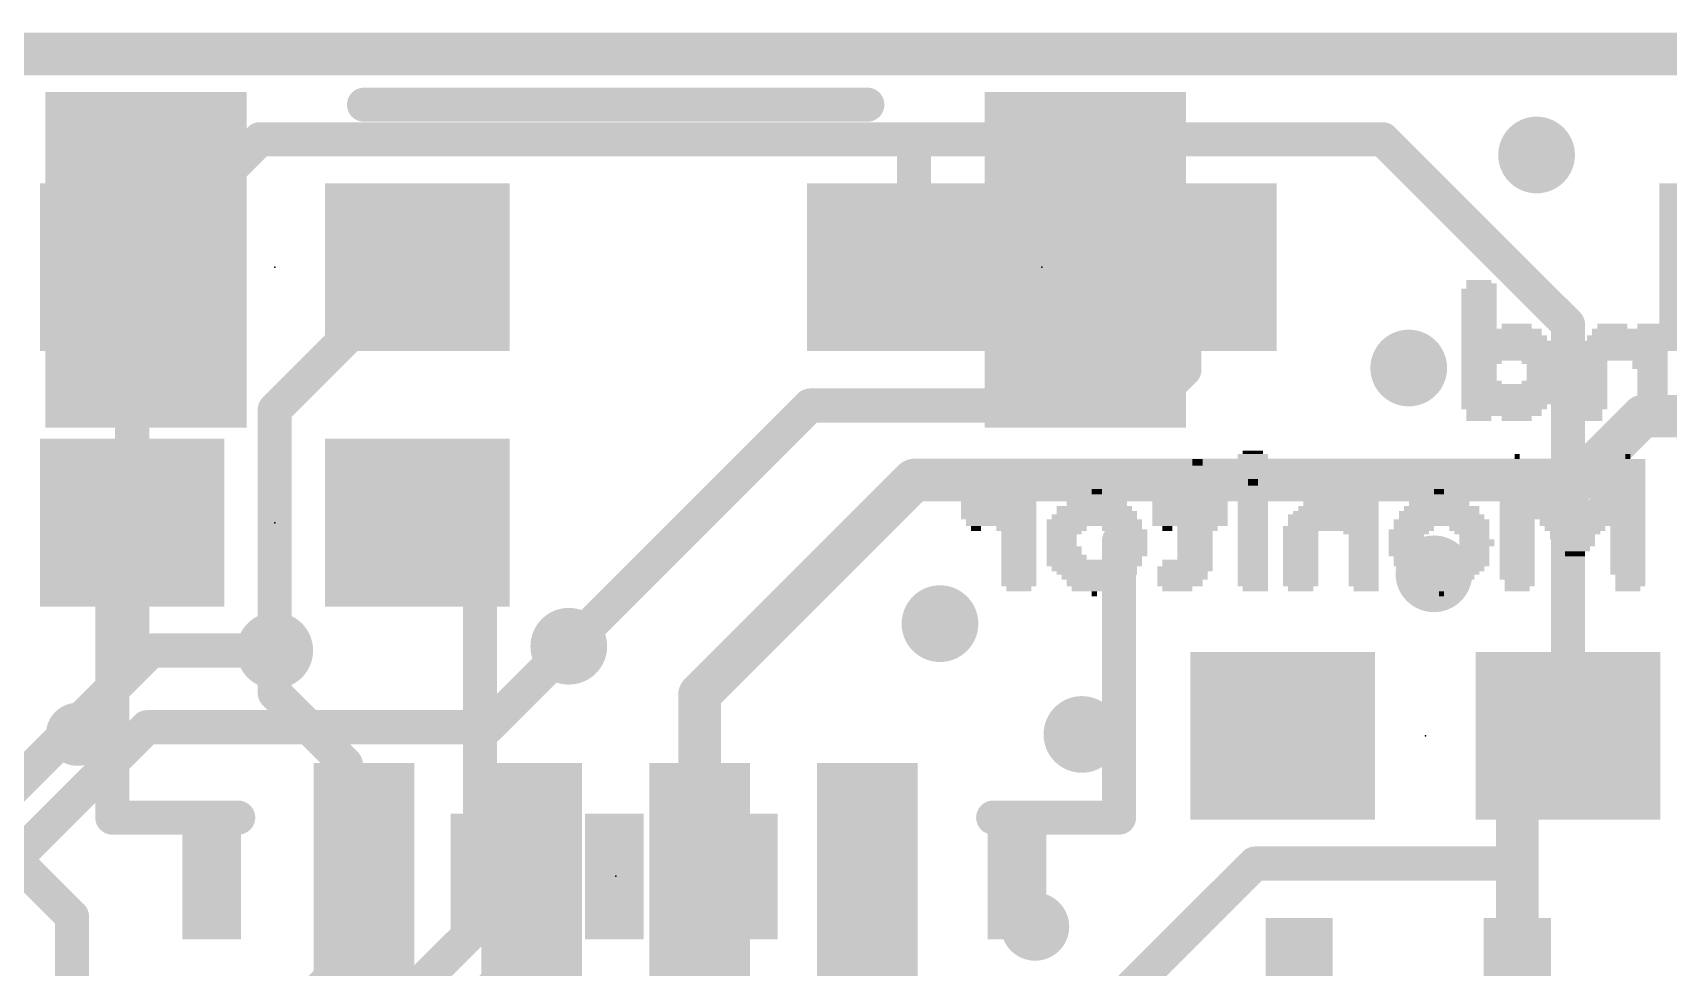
# Model space of a CAD drawing. Extents: x -25 to 77, y -62 to 26.
# Drawn here: x 9.23 to 18.97, y 7.26 to 12.83 of the extents above; entities that cross this region are included whole.
import ezdxf

# ---------------------------------------------------------------- set-up
doc = ezdxf.new("R2010")
doc.units = 0
for name, color, linetype in [('1', 12, 'CONTINUOUS'), ('16', 53, 'CONTINUOUS'), ('18', 110, 'CONTINUOUS'), ('20', 53, 'CONTINUOUS'), ('21', 41, 'CONTINUOUS'), ('22', 40, 'CONTINUOUS'), ('23', 53, 'CONTINUOUS'), ('24', 53, 'CONTINUOUS')]:
    doc.layers.add(name, color=color, linetype=linetype)

# ---------------------------------------------------------------- blocks, each defined once
blk = doc.blocks.new('RECT')
blk.add_solid([(-0.5, -0.5), (0.5, -0.5), (-0.5, 0.5), (0.5, 0.5)])
blk = doc.blocks.new('ROUNDV')
at = {"const_width": 0.5}
blk.add_lwpolyline([(0, -0.25, 1), (0, 0.25, 1), (0, -0.25)], format="xyb", dxfattribs=at)

msp = doc.modelspace()

# ---------------------------------------------------------------- linework, layer by layer
at = {"layer": '1'}
for points, const_width in [([(25.4, 12.7), (0, 12.7)], 0.254), ([(18.4404, 10.16), (18.8214, 10.541)], 0.254), ([(18.8214, 10.541), (20.2438, 10.541)], 0.254), ([(13.2, 8.882), (14.478, 10.16)], 0.254), ([(14.478, 10.16), (18.4404, 10.16)], 0.254), ([(11.938, 8.6868), (12.4206, 9.1694)], 0.2032), ([(7.706, 6.9186), (9.9314, 9.144)], 0.2032), ([(9.9314, 9.144), (10.668, 9.144)], 0.2032), ([(13.2, 7.7978), (13.2, 8.882)], 0.254), ([(9.1186, 7.8994), (9.906, 8.6868)], 0.2032), ([(9.906, 8.6868), (11.938, 8.6868)], 0.2032), ([(9.459, 7.559), (9.1186, 7.8994)], 0.2032), ([(11.2, 7.7978), (11.2, 7.39)], 0.2032), ([(12.2, 7.7978), (12.2, 7.374)], 0.2032), ([(13.2, 7.7978), (13.2, 7.0278)], 0.254), ([(9.459, 6.289), (9.459, 7.559)], 0.2032), ([(11.2, 7.39), (8.89, 5.08)], 0.2032), ([(12.2, 7.374), (11.7348, 6.9088)], 0.2032)]:
    msp.add_lwpolyline(points, dxfattribs=dict(at, const_width=const_width))
for points, const_width in [([(18.8214, 10.6045, 1), (18.8214, 10.4775)], 0.127), ([(18.8663, 10.4961, 1), (18.7765, 10.5859)], 0.127), ([(14.478, 10.2235, 1), (14.478, 10.0965)], 0.127), ([(14.5229, 10.1151, 1), (14.4331, 10.2049)], 0.127), ([(18.3955, 10.2049, 1), (18.4853, 10.1151)], 0.127), ([(18.4404, 10.0965, 1), (18.4404, 10.2235)], 0.127), ([(12.4565, 9.1335, 1), (12.3847, 9.2053)], 0.1016), ([(9.9314, 9.1948, 1), (9.9314, 9.0932)], 0.1016), ([(9.9673, 9.1081, 1), (9.8955, 9.1799)], 0.1016), ([(10.668, 9.0932, 1), (10.668, 9.1948)], 0.1016), ([(13.2635, 8.882, 1), (13.1365, 8.882)], 0.127), ([(13.1551, 8.9269, 1), (13.2449, 8.8371)], 0.127), ([(9.906, 8.7376, 1), (9.906, 8.636)], 0.1016), ([(9.9419, 8.6509, 1), (9.8701, 8.7227)], 0.1016), ([(11.938, 8.636, 1), (11.938, 8.7376)], 0.1016), ([(11.9021, 8.7227, 1), (11.9739, 8.6509)], 0.1016), ([(11.2508, 7.7978, 1), (11.1492, 7.7978)], 0.1016), ([(12.2508, 7.7978, 1), (12.1492, 7.7978)], 0.1016), ([(13.2635, 7.7978, 1), (13.1365, 7.7978)], 0.127), ([(13.1365, 7.7978, 1), (13.2635, 7.7978)], 0.127), ([(9.5098, 7.559, 1), (9.4082, 7.559)], 0.1016), ([(9.423, 7.5231, 1), (9.4949, 7.595)], 0.1016), ([(11.1492, 7.39, 1), (11.2508, 7.39)], 0.1016), ([(11.2359, 7.3541, 1), (11.1641, 7.4259)], 0.1016), ([(12.1492, 7.374, 1), (12.2508, 7.374)], 0.1016), ([(12.2359, 7.3381, 1), (12.1641, 7.4099)], 0.1016)]:
    msp.add_lwpolyline(points, format="xyb", dxfattribs=dict(at, const_width=const_width))
at = {"layer": '16'}
for points, const_width in [([(25.4, 12.7), (0, 12.7)], 0.254), ([(10.58, 12.192), (9.818, 11.43)], 0.2032), ([(10.58, 12.192), (14.478, 12.192)], 0.2032), ([(14.478, 12.192), (17.272, 12.192)], 0.2032), ([(14.478, 11.518), (14.478, 12.192)], 0.2032), ([(17.272, 12.192), (18.376, 11.088)], 0.2032), ([(14.39, 11.43), (14.478, 11.518)], 0.2032), ([(9.818, 9.906), (9.818, 11.43)], 0.2032), ([(11.518, 11.43), (10.668, 10.58)], 0.2032), ([(16.09, 11.43), (16.09, 10.8179)], 0.2032), ([(18.376, 11.088), (18.376, 8.636)], 0.2032), ([(16.09, 10.8179), (15.8766, 10.6045)], 0.2032), ([(10.668, 10.58), (10.668, 9.144)], 0.2032), ([(13.8582, 10.6045), (12.4231, 9.1694)], 0.2032), ([(15.8766, 10.6045), (13.8582, 10.6045)], 0.2032), ([(9.818, 9.906), (9.818, 9.0399)], 0.2032), ([(11.518, 9.906), (11.8912, 9.5328)], 0.2032), ([(11.8912, 9.5328), (11.8912, 7.7965)], 0.2032), ([(12.4206, 9.1694), (12.4231, 9.1694)], 0.2032), ([(10.668, 9.144), (10.668, 8.89)], 0.2032), ([(9.818, 9.0399), (7.8901, 7.112)], 0.2032), ([(10.668, 8.89), (11.0912, 8.4668)], 0.2032), ([(18.0744, 8.3344), (18.376, 8.636)], 0.254), ([(11.0912, 8.4668), (11.0912, 7.7965)], 0.2032), ([(18.0744, 7.874), (18.0744, 8.3344)], 0.254), ([(18.0744, 7.175), (18.0744, 7.874)], 0.254), ([(11.8912, 7.5148), (11.8912, 7.7965)], 0.2032), ([(14.7041, 6.0681), (16.51, 7.874)], 0.2032), ([(18.0744, 7.874), (16.51, 7.874)], 0.2032), ([(11.8912, 7.5148), (11.43, 7.0536)], 0.2032)]:
    msp.add_lwpolyline(points, dxfattribs=dict(at, const_width=const_width))
for points, const_width in [([(10.58, 12.2428, 1), (10.58, 12.1412)], 0.1016), ([(10.6159, 12.1561, 1), (10.5441, 12.2279)], 0.1016), ([(14.478, 12.2428, 1), (14.478, 12.1412)], 0.1016), ([(14.5288, 12.192, 1), (14.4272, 12.192)], 0.1016), ([(14.478, 12.1412, 1), (14.478, 12.2428)], 0.1016), ([(17.3079, 12.2279, 1), (17.2361, 12.1561)], 0.1016), ([(17.272, 12.1412, 1), (17.272, 12.2428)], 0.1016), ([(14.5139, 11.4821, 1), (14.4421, 11.5539)], 0.1016), ([(9.8688, 11.43, 1), (9.7672, 11.43)], 0.1016), ([(9.7821, 11.4659, 1), (9.8539, 11.3941)], 0.1016), ([(11.5539, 11.3941, 1), (11.4821, 11.4659)], 0.1016), ([(14.3541, 11.4659, 1), (14.4259, 11.3941)], 0.1016), ([(14.4272, 11.518, 1), (14.5288, 11.518)], 0.1016), ([(16.1408, 11.43, 1), (16.0392, 11.43)], 0.1016), ([(18.4268, 11.088, 1), (18.3252, 11.088)], 0.1016), ([(18.3401, 11.0521, 1), (18.4119, 11.1239)], 0.1016), ([(16.1259, 10.7819, 1), (16.0541, 10.8538)], 0.1016), ([(16.0392, 10.8179, 1), (16.1408, 10.8179)], 0.1016), ([(10.7188, 10.58, 1), (10.6172, 10.58)], 0.1016), ([(10.6321, 10.6159, 1), (10.7039, 10.5441)], 0.1016), ([(13.8582, 10.6553, 1), (13.8582, 10.5537)], 0.1016), ([(13.8942, 10.5686, 1), (13.8223, 10.6404)], 0.1016), ([(15.8407, 10.6404, 1), (15.9126, 10.5686)], 0.1016), ([(15.8766, 10.5537, 1), (15.8766, 10.6553)], 0.1016), ([(9.8688, 9.906, 1), (9.7672, 9.906)], 0.1016), ([(9.7672, 9.906, 1), (9.8688, 9.906)], 0.1016), ([(11.5539, 9.9419, 1), (11.4821, 9.8701)], 0.1016), ([(11.942, 9.5328, 1), (11.8404, 9.5328)], 0.1016), ([(11.8553, 9.4969, 1), (11.9271, 9.5687)], 0.1016), ([(12.4206, 9.2202, 1), (12.4206, 9.1186)], 0.1016), ([(12.4231, 9.1186, 1), (12.4231, 9.2202)], 0.1016), ([(10.7188, 9.144, 1), (10.6172, 9.144)], 0.1016), ([(10.6172, 9.144, 1), (10.7188, 9.144)], 0.1016), ([(12.3872, 9.2053, 1), (12.4591, 9.1335)], 0.1016), ([(9.7672, 9.0399, 1), (9.8688, 9.0399)], 0.1016), ([(9.8539, 9.0039, 1), (9.7821, 9.0758)], 0.1016), ([(10.7039, 8.9259, 1), (10.6321, 8.8541)], 0.1016), ([(10.6172, 8.89, 1), (10.7188, 8.89)], 0.1016), ([(18.4209, 8.5911, 1), (18.3311, 8.6809)], 0.127), ([(18.3252, 8.636, 1), (18.4268, 8.636)], 0.1016), ([(11.142, 8.4668, 1), (11.0404, 8.4668)], 0.1016), ([(11.0553, 8.4309, 1), (11.1271, 8.5027)], 0.1016), ([(18.1379, 8.3344, 1), (18.0109, 8.3344)], 0.127), ([(18.0295, 8.3793, 1), (18.1193, 8.2895)], 0.127), ([(18.1379, 7.874, 1), (18.0109, 7.874)], 0.127), ([(11.942, 7.7965, 1), (11.8404, 7.7965)], 0.1016), ([(16.51, 7.9248, 1), (16.51, 7.8232)], 0.1016), ([(16.5459, 7.8381, 1), (16.4741, 7.9099)], 0.1016), ([(18.0109, 7.874, 1), (18.1379, 7.874)], 0.127), ([(18.0744, 7.8232, 1), (18.0744, 7.9248)], 0.1016), ([(11.0404, 7.7965, 1), (11.142, 7.7965)], 0.1016), ([(11.8404, 7.7965, 1), (11.942, 7.7965)], 0.1016), ([(11.9271, 7.4788, 1), (11.8553, 7.5507)], 0.1016), ([(11.8404, 7.5148, 1), (11.942, 7.5148)], 0.1016)]:
    msp.add_lwpolyline(points, format="xyb", dxfattribs=dict(at, const_width=const_width))
at = {"layer": '20', "const_width": 0.2032}
msp.add_lwpolyline([(0, 12.7), (25.4, 12.7)], dxfattribs=at)
at = {"layer": '21', "const_width": 0.2032}
for points in [[(14.2, 12.3978), (11.2, 12.3978)], [(9.7, 8.1478), (9.7, 9.7978)], [(15.7, 9.7978), (15.7, 8.1478)], [(10.45, 8.1478), (9.7, 8.1478)], [(15.7, 8.1478), (14.95, 8.1478)]]:
    msp.add_lwpolyline(points, dxfattribs=at)
at = {"layer": '21'}
for points, const_width in [([(11.2, 12.4486, 1), (11.2, 12.347)], 0.1016), ([(14.2, 12.347, 1), (14.2, 12.4486)], 0.1016), ([(9.7508, 9.7978, 1), (9.6492, 9.7978)], 0.1016), ([(15.7508, 9.7978, 1), (15.6492, 9.7978)], 0.1016), ([(9.7, 8.1986, 1), (9.7, 8.097)], 0.1016), ([(9.6492, 8.1478, 1), (9.7508, 8.1478)], 0.1016), ([(10.45, 8.097, 1), (10.45, 8.1986)], 0.1016), ([(14.95, 8.1986, 1), (14.95, 8.097)], 0.1016), ([(15.6492, 8.1478, 1), (15.7508, 8.1478)], 0.1016), ([(15.7, 8.097, 1), (15.7, 8.1986)], 0.1016), ([(15.2, 7.3962, 1), (15.2, 7.5994, 1), (15.2, 7.3962)], 0.2032)]:
    msp.add_lwpolyline(points, format="xyb", dxfattribs=dict(at, const_width=const_width))
at = {"layer": '22', "const_width": 0.188}
msp.add_lwpolyline([(9.4922, 8.5505, 1), (9.4922, 8.7385, 1), (9.4922, 8.5505)], format="xyb", dxfattribs=at)
at = {"layer": '23'}
msp.add_point((12.7, 7.7978), dxfattribs=at)
at = {"layer": '24'}
for p in [(10.668, 11.43), (15.24, 11.43), (10.668, 9.906), (17.526, 8.636)]:
    msp.add_point(p, dxfattribs=at)

# ---------------------------------------------------------------- block references
at = {"layer": '1', "rotation": 180}
for p, xscale, yscale in [((9.9, 11.4728), 1.2, 2), ((15.5, 11.4728), 1.2, 2), ((11.2, 7.7978), 0.6, 1.35), ((12.2, 7.7978), 0.6, 1.35), ((13.2, 7.7978), 0.6, 1.35), ((14.2, 7.7978), 0.6, 1.35)]:
    msp.add_blockref('RECT', p, dxfattribs=dict(at, xscale=xscale, yscale=yscale))
at = {"layer": '1', "xscale": 1.1, "rotation": 180}
msp.add_blockref('RECT', (19.47, 11.43), dxfattribs=at)
at = {"layer": '16', "xscale": 1.1, "rotation": 180}
for p in [(9.818, 11.43), (11.518, 11.43), (14.39, 11.43), (16.09, 11.43), (9.818, 9.906), (11.518, 9.906), (16.676, 8.636), (18.376, 8.636)]:
    msp.add_blockref('RECT', p, dxfattribs=at)
at = {"layer": '16'}
for p, xscale, yscale, rotation in [((10.2912, 7.7965), 0.75, 0.35, 270), ((11.0912, 7.7965), 0.75, 0.35, 270), ((11.8912, 7.7965), 0.75, 0.35, 270), ((12.6912, 7.7965), 0.75, 0.35, 270), ((13.4912, 7.7965), 0.75, 0.35, 270), ((14.2912, 7.7965), 0.75, 0.35, 270), ((15.0912, 7.7965), 0.75, 0.35, 270), ((16.7744, 7.175), 0.4, 0.75, 180), ((18.0744, 7.175), 0.4, 0.75, 180)]:
    msp.add_blockref('RECT', p, dxfattribs=dict(at, xscale=xscale, yscale=yscale, rotation=rotation))
at = {"layer": '18', "xscale": 0.4572, "yscale": 0.4572}
for p in [(18.1889, 12.098), (18.1889, 12.098), (17.4269, 10.828), (17.4269, 10.828), (17.5768, 9.6012), (17.5768, 9.6012), (14.6329, 9.304), (14.6329, 9.304), (10.668, 9.144), (10.668, 9.144), (12.4206, 9.1694), (12.4206, 9.1694), (15.4788, 8.6436), (15.4788, 8.6436)]:
    msp.add_blockref('ROUNDV', p, dxfattribs=at)
at = {"layer": '22', "rotation": 180}
for p, xscale, yscale in [((17.845, 11.342), 0.15, 0.02), ((17.86, 11.317), 0.18, 0.03), ((17.845, 11.282), 0.21, 0.04), ((17.845, 11.247), 0.21, 0.03), ((17.845, 11.227), 0.21, 0.03), ((17.845, 11.197), 0.21, 0.03), ((17.845, 11.162), 0.21, 0.04), ((17.845, 11.127), 0.21, 0.03), ((17.845, 11.107), 0.21, 0.03), ((17.845, 11.077), 0.21, 0.03), ((17.98, 11.042), 0.48, 0.04), ((17.995, 11.007), 0.51, 0.03), ((18.07, 11.077), 0.18, 0.03), ((18.73, 11.007), 0.48, 0.03), ((18.745, 11.042), 0.45, 0.04), ((18.64, 11.077), 0.18, 0.03), ((18.865, 11.077), 0.15, 0.03), ((18.01, 10.977), 0.54, 0.03), ((18.01, 10.957), 0.54, 0.03), ((18.025, 10.922), 0.57, 0.04), ((18.7, 10.957), 0.54, 0.03), ((18.7, 10.922), 0.54, 0.04), ((18.715, 10.977), 0.51, 0.03), ((18.025, 10.887), 0.57, 0.03), ((17.86, 10.867), 0.24, 0.03), ((17.845, 10.837), 0.21, 0.03), ((17.845, 10.802), 0.21, 0.04), ((18.22, 10.867), 0.24, 0.03), ((18.235, 10.837), 0.21, 0.03), ((18.235, 10.802), 0.21, 0.04), ((18.685, 10.887), 0.57, 0.03), ((18.505, 10.867), 0.21, 0.03), ((18.505, 10.837), 0.21, 0.03), ((18.505, 10.802), 0.21, 0.04), ((18.865, 10.867), 0.21, 0.03), ((18.865, 10.837), 0.21, 0.03), ((18.88, 10.802), 0.18, 0.04), ((17.845, 10.767), 0.21, 0.03), ((17.86, 10.737), 0.24, 0.03), ((18.025, 10.717), 0.57, 0.03), ((18.22, 10.737), 0.24, 0.03), ((18.235, 10.767), 0.21, 0.03), ((18.505, 10.767), 0.21, 0.03), ((18.505, 10.737), 0.21, 0.03), ((18.505, 10.717), 0.21, 0.03), ((18.88, 10.767), 0.18, 0.03), ((18.88, 10.737), 0.18, 0.03), ((18.88, 10.717), 0.18, 0.03), ((18.025, 10.682), 0.57, 0.04), ((18.01, 10.647), 0.54, 0.03), ((18.01, 10.627), 0.54, 0.03), ((18.505, 10.682), 0.21, 0.04), ((18.505, 10.647), 0.21, 0.03), ((18.505, 10.627), 0.21, 0.03), ((18.88, 10.682), 0.18, 0.04), ((18.88, 10.647), 0.18, 0.03), ((18.88, 10.627), 0.18, 0.03), ((17.995, 10.597), 0.51, 0.03), ((17.995, 10.562), 0.45, 0.04), ((17.845, 10.527), 0.15, 0.03), ((18.07, 10.527), 0.18, 0.03), ((18.505, 10.597), 0.21, 0.03), ((18.49, 10.562), 0.18, 0.04), ((18.505, 10.527), 0.15, 0.03), ((18.88, 10.597), 0.18, 0.03), ((18.88, 10.562), 0.18, 0.04), ((18.865, 10.527), 0.15, 0.03), ((16.498, 10.326), 0.12, 0.02), ((16.168, 10.231), 0.18, 0.03), ((16.168, 10.266), 0.06, 0.04), ((16.498, 10.301), 0.18, 0.03), ((16.498, 10.266), 0.18, 0.04), ((16.498, 10.231), 0.18, 0.03), ((18.088, 10.266), 0.18, 0.04), ((18.103, 10.231), 0.21, 0.03), ((18.073, 10.301), 0.03, 0.03), ((18.733, 10.231), 0.21, 0.03), ((18.748, 10.266), 0.18, 0.04), ((18.733, 10.301), 0.03, 0.03), ((16.153, 10.211), 0.21, 0.03), ((16.153, 10.181), 0.21, 0.03), ((16.153, 10.146), 0.21, 0.04), ((16.498, 10.211), 0.18, 0.03), ((16.498, 10.181), 0.18, 0.03), ((16.498, 10.146), 0.06, 0.04), ((18.088, 10.211), 0.24, 0.03), ((18.103, 10.181), 0.27, 0.03), ((18.118, 10.146), 0.3, 0.04), ((18.703, 10.146), 0.27, 0.04), ((18.718, 10.211), 0.24, 0.03), ((18.718, 10.181), 0.24, 0.03), ((14.983, 10.026), 0.45, 0.04), ((14.878, 10.061), 0.18, 0.03), ((15.103, 10.061), 0.15, 0.03), ((15.568, 10.026), 0.36, 0.04), ((15.553, 10.061), 0.27, 0.03), ((15.568, 10.091), 0.06, 0.03), ((16.123, 10.026), 0.45, 0.04), ((16.123, 10.061), 0.39, 0.03), ((16.153, 10.111), 0.21, 0.03), ((16.153, 10.091), 0.21, 0.03), ((16.498, 10.026), 0.18, 0.04), ((16.513, 10.061), 0.15, 0.03), ((17.023, 10.026), 0.45, 0.04), ((16.933, 10.061), 0.15, 0.03), ((17.173, 10.061), 0.15, 0.03), ((17.608, 10.026), 0.36, 0.04), ((17.623, 10.061), 0.27, 0.03), ((17.608, 10.091), 0.06, 0.03), ((18.133, 10.111), 0.33, 0.03), ((18.133, 10.091), 0.33, 0.03), ((18.148, 10.061), 0.36, 0.03), ((18.163, 10.026), 0.39, 0.04), ((18.658, 10.026), 0.36, 0.04), ((18.673, 10.091), 0.33, 0.03), ((18.673, 10.061), 0.33, 0.03), ((18.688, 10.111), 0.3, 0.03), ((14.983, 9.991), 0.45, 0.03), ((14.983, 9.961), 0.45, 0.03), ((14.983, 9.941), 0.45, 0.03), ((15.553, 9.941), 0.51, 0.03), ((15.553, 9.991), 0.45, 0.03), ((15.568, 9.961), 0.48, 0.03), ((16.123, 9.991), 0.45, 0.03), ((16.123, 9.961), 0.45, 0.03), ((16.123, 9.941), 0.45, 0.03), ((16.498, 9.991), 0.18, 0.03), ((16.498, 9.961), 0.18, 0.03), ((16.498, 9.941), 0.18, 0.03), ((16.978, 9.941), 0.54, 0.03), ((16.993, 9.961), 0.51, 0.03), ((17.008, 9.991), 0.48, 0.03), ((17.608, 9.961), 0.48, 0.03), ((17.623, 9.941), 0.51, 0.03), ((17.623, 9.991), 0.45, 0.03), ((18.178, 9.991), 0.42, 0.03), ((18.178, 9.961), 0.42, 0.03), ((18.403, 9.941), 0.87, 0.03), ((18.628, 9.961), 0.42, 0.03), ((18.643, 9.991), 0.39, 0.03), ((14.998, 9.906), 0.42, 0.04), ((14.848, 9.871), 0.06, 0.03), ((15.088, 9.871), 0.24, 0.03), ((15.103, 9.851), 0.21, 0.03), ((15.553, 9.906), 0.57, 0.04), ((15.388, 9.871), 0.24, 0.03), ((15.373, 9.851), 0.21, 0.03), ((15.718, 9.871), 0.24, 0.03), ((15.748, 9.851), 0.24, 0.03), ((16.123, 9.906), 0.45, 0.04), ((15.988, 9.871), 0.06, 0.03), ((16.168, 9.871), 0.24, 0.03), ((16.153, 9.851), 0.21, 0.03), ((16.498, 9.906), 0.18, 0.04), ((16.498, 9.871), 0.18, 0.03), ((16.498, 9.851), 0.18, 0.03), ((16.963, 9.871), 0.57, 0.03), ((16.783, 9.851), 0.21, 0.03), ((16.978, 9.906), 0.54, 0.04), ((17.143, 9.851), 0.21, 0.03), ((17.428, 9.851), 0.24, 0.03), ((17.623, 9.906), 0.57, 0.04), ((17.458, 9.871), 0.24, 0.03), ((17.788, 9.871), 0.24, 0.03), ((17.803, 9.851), 0.21, 0.03), ((18.073, 9.906), 0.21, 0.04), ((18.073, 9.871), 0.21, 0.03), ((18.073, 9.851), 0.21, 0.03), ((18.523, 9.906), 0.63, 0.04), ((18.418, 9.871), 0.36, 0.03), ((18.418, 9.851), 0.3, 0.03), ((18.733, 9.871), 0.21, 0.03), ((18.733, 9.851), 0.21, 0.03), ((15.103, 9.821), 0.21, 0.03), ((15.103, 9.786), 0.21, 0.04), ((15.103, 9.751), 0.21, 0.03), ((15.358, 9.821), 0.18, 0.03), ((15.358, 9.786), 0.18, 0.04), ((15.373, 9.751), 0.21, 0.03), ((15.763, 9.821), 0.21, 0.03), ((15.763, 9.786), 0.21, 0.04), ((15.763, 9.751), 0.21, 0.03), ((16.153, 9.821), 0.21, 0.03), ((16.153, 9.786), 0.21, 0.04), ((16.153, 9.751), 0.21, 0.03), ((16.498, 9.821), 0.18, 0.03), ((16.498, 9.786), 0.18, 0.04), ((16.498, 9.751), 0.18, 0.03), ((16.783, 9.821), 0.21, 0.03), ((16.783, 9.786), 0.21, 0.04), ((16.783, 9.751), 0.21, 0.03), ((17.158, 9.821), 0.18, 0.03), ((17.158, 9.786), 0.18, 0.04), ((17.158, 9.751), 0.18, 0.03), ((17.413, 9.821), 0.21, 0.03), ((17.413, 9.786), 0.21, 0.04), ((17.413, 9.751), 0.21, 0.03), ((17.818, 9.821), 0.18, 0.03), ((17.833, 9.786), 0.21, 0.04), ((17.818, 9.751), 0.18, 0.03), ((18.073, 9.821), 0.21, 0.03), ((18.073, 9.786), 0.21, 0.04), ((18.073, 9.751), 0.21, 0.03), ((18.403, 9.821), 0.27, 0.03), ((18.418, 9.786), 0.24, 0.04), ((18.418, 9.751), 0.18, 0.03), ((18.733, 9.821), 0.21, 0.03), ((18.733, 9.786), 0.21, 0.04), ((18.733, 9.751), 0.21, 0.03), ((15.103, 9.721), 0.21, 0.03), ((15.103, 9.701), 0.21, 0.03), ((15.103, 9.666), 0.21, 0.04), ((15.373, 9.721), 0.21, 0.03), ((15.388, 9.701), 0.24, 0.03), ((15.553, 9.666), 0.57, 0.04), ((15.718, 9.701), 0.24, 0.03), ((15.748, 9.721), 0.24, 0.03), ((16.108, 9.666), 0.3, 0.04), ((16.153, 9.721), 0.21, 0.03), ((16.153, 9.701), 0.21, 0.03), ((16.498, 9.721), 0.18, 0.03), ((16.498, 9.701), 0.18, 0.03), ((16.498, 9.666), 0.18, 0.04), ((16.783, 9.721), 0.21, 0.03), ((16.783, 9.701), 0.21, 0.03), ((16.783, 9.666), 0.21, 0.04), ((17.158, 9.721), 0.18, 0.03), ((17.158, 9.701), 0.18, 0.03), ((17.158, 9.666), 0.18, 0.04), ((17.428, 9.721), 0.24, 0.03), ((17.458, 9.701), 0.24, 0.03), ((17.623, 9.666), 0.57, 0.04), ((17.788, 9.701), 0.24, 0.03), ((17.803, 9.721), 0.21, 0.03), ((18.073, 9.721), 0.21, 0.03), ((18.073, 9.701), 0.21, 0.03), ((18.073, 9.666), 0.21, 0.04), ((18.418, 9.721), 0.12, 0.03), ((18.733, 9.721), 0.21, 0.03), ((18.733, 9.701), 0.21, 0.03), ((18.733, 9.666), 0.21, 0.04), ((15.103, 9.631), 0.21, 0.03), ((15.103, 9.611), 0.21, 0.03), ((15.103, 9.581), 0.21, 0.03), ((15.103, 9.546), 0.21, 0.04), ((15.553, 9.631), 0.51, 0.03), ((15.568, 9.611), 0.48, 0.03), ((15.568, 9.581), 0.42, 0.03), ((15.568, 9.546), 0.36, 0.04), ((16.093, 9.631), 0.33, 0.03), ((16.078, 9.611), 0.3, 0.03), ((16.078, 9.581), 0.3, 0.03), ((16.063, 9.546), 0.27, 0.04), ((16.498, 9.631), 0.18, 0.03), ((16.498, 9.611), 0.18, 0.03), ((16.498, 9.581), 0.18, 0.03), ((16.498, 9.546), 0.18, 0.04), ((16.783, 9.631), 0.21, 0.03), ((16.783, 9.611), 0.21, 0.03), ((16.783, 9.581), 0.21, 0.03), ((16.783, 9.546), 0.21, 0.04), ((17.158, 9.631), 0.18, 0.03), ((17.158, 9.611), 0.18, 0.03), ((17.158, 9.581), 0.18, 0.03), ((17.158, 9.546), 0.18, 0.04), ((17.623, 9.631), 0.51, 0.03), ((17.608, 9.611), 0.48, 0.03), ((17.608, 9.581), 0.42, 0.03), ((17.608, 9.546), 0.36, 0.04), ((18.073, 9.631), 0.21, 0.03), ((18.073, 9.611), 0.21, 0.03), ((18.073, 9.581), 0.21, 0.03), ((18.088, 9.546), 0.18, 0.04), ((18.733, 9.631), 0.21, 0.03), ((18.733, 9.611), 0.21, 0.03), ((18.748, 9.581), 0.18, 0.03), ((18.748, 9.546), 0.18, 0.04), ((15.103, 9.511), 0.15, 0.03), ((15.553, 9.511), 0.27, 0.03), ((15.553, 9.481), 0.03, 0.03), ((16.048, 9.511), 0.18, 0.03), ((16.513, 9.511), 0.15, 0.03), ((16.783, 9.511), 0.15, 0.03), ((17.173, 9.511), 0.15, 0.03), ((17.623, 9.511), 0.27, 0.03), ((17.623, 9.481), 0.03, 0.03), ((18.073, 9.511), 0.15, 0.03), ((18.733, 9.511), 0.15, 0.03)]:
    msp.add_blockref('RECT', p, dxfattribs=dict(at, xscale=xscale, yscale=yscale))

doc.saveas('drawing.dxf')
